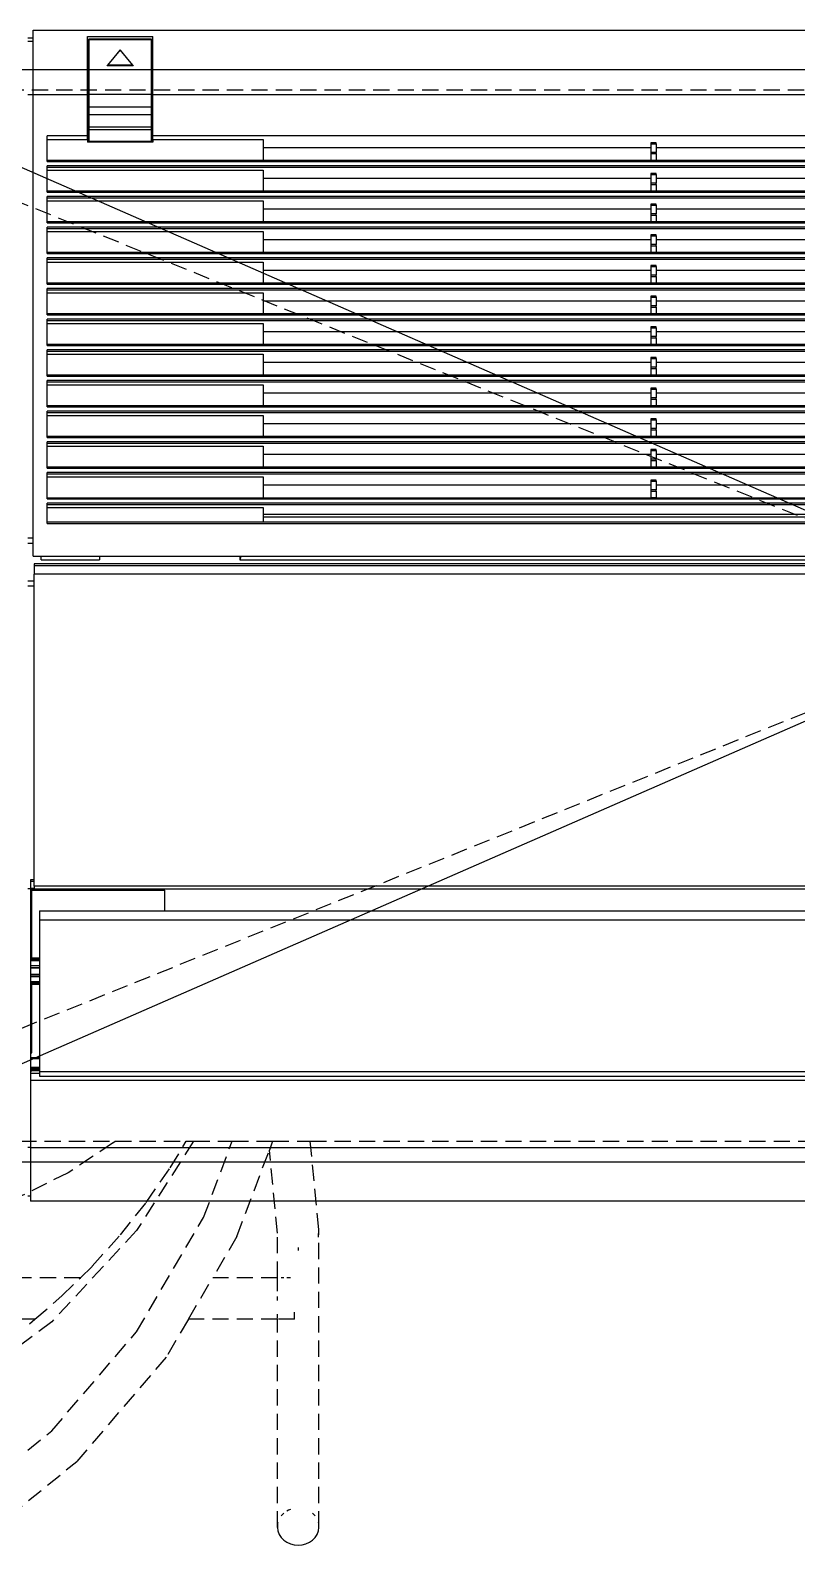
# Model space of a CAD drawing. Header units: millimetres. Extents: x 0 to 460473, y -68369 to 85219.
# Drawn here: x 227235 to 227530, y -39222 to -38639 of the extents above; entities that cross this region are included whole.
import ezdxf

# ---------------------------------------------------------------- set-up
doc = ezdxf.new("R2010")
doc.units = ezdxf.units.MM
doc.header["$LTSCALE"] = 50
doc.linetypes.add('HIDDEN2', pattern=[0.1875, 0.125, -0.0625])
doc.layers.add('hid', color=8, linetype='HIDDEN2')

# ---------------------------------------------------------------- blocks, each defined once
blk = doc.blocks.new('FSFSGF')
at = {"color": 1}
for p, q in [((325204.31, 82180.36), (325624.31, 83140.36)), ((325204.31, 83140.36), (325624.31, 82180.36))]:
    blk.add_line(p, q, dxfattribs=at)
at = {"color": 8}
for p, q in [((325189.31, 82270.86), (325189.31, 83049.86)), ((325391.4, 82270.86), (325391.4, 83049.86)), ((325394.4, 83049.36), (325394.4, 82271.36)), ((325394.99, 82271.36), (325394.99, 83049.36)), ((325398.4, 83049.36), (325398.4, 82271.36)), ((325518.28, 83049.36), (325518.28, 82271.36)), ((325519.32, 82271.36), (325519.32, 83049.36)), ((325592.82, 82269.86), (325592.82, 83050.86)), ((325618.89, 83050.86), (325618.89, 82269.86)), ((325639.32, 83050.86), (325639.32, 82269.86)), ((325239.73, 82276.36), (325239.73, 83044.86)), ((325241.41, 83044.86), (325241.41, 82276.36)), ((325241.87, 82276.36), (325241.87, 83044.86)), ((325251.52, 82276.36), (325251.52, 83044.86)), ((325253.2, 83044.86), (325253.2, 82276.36)), ((325253.66, 82276.36), (325253.66, 83044.86)), ((325263.31, 82276.36), (325263.31, 83044.86)), ((325264.99, 83044.86), (325264.99, 82276.36)), ((325265.45, 82276.36), (325265.45, 83044.86)), ((325275.1, 82276.36), (325275.1, 83044.86)), ((325276.78, 83044.86), (325276.78, 82276.36)), ((325277.24, 82276.36), (325277.24, 83044.86)), ((325286.89, 82276.36), (325286.89, 83044.86)), ((325288.57, 83044.86), (325288.57, 82276.36)), ((325289.03, 82276.36), (325289.03, 83044.86)), ((325298.68, 82276.36), (325298.68, 83044.86)), ((325300.36, 83044.86), (325300.36, 82276.36)), ((325300.82, 82276.36), (325300.82, 83044.86)), ((325310.47, 82276.36), (325310.47, 83044.86)), ((325312.15, 83044.86), (325312.15, 82276.36)), ((325312.61, 82276.36), (325312.61, 83044.86)), ((325322.26, 82276.36), (325322.26, 83044.86)), ((325323.94, 83044.86), (325323.94, 82276.36)), ((325324.4, 82276.36), (325324.4, 83044.86)), ((325334.05, 82276.36), (325334.05, 83044.86)), ((325335.73, 83044.86), (325335.73, 82276.36)), ((325336.19, 82276.36), (325336.19, 83044.86)), ((325345.84, 82276.36), (325345.84, 83044.86)), ((325347.52, 83044.86), (325347.52, 82276.36)), ((325347.98, 82276.36), (325347.98, 83044.86)), ((325357.64, 82276.36), (325357.64, 83044.86)), ((325359.31, 83044.86), (325359.31, 82276.36)), ((325359.77, 82276.36), (325359.77, 83044.86)), ((325369.43, 82276.36), (325369.43, 83044.86)), ((325371.1, 83044.86), (325371.1, 82276.36)), ((325371.56, 82276.36), (325371.56, 83044.86)), ((325378.42, 83044.86), (325378.42, 82276.36)), ((325378.9, 82276.36), (325378.9, 83044.86)), ((325527.82, 82273.36), (325527.82, 83047.36)), ((325531.26, 82273.36), (325531.26, 83047.36)), ((325589.63, 83047.36), (325589.63, 82273.36)), ((325591.32, 82273.36), (325591.32, 83047.36)), ((325392.9, 82350.36), (325392.9, 83025.86)), ((325375.45, 82963.36), (325375.45, 82359.26)), ((325376.27, 82359.26), (325376.27, 82963.36)), ((325234.44, 82659.36), (325234.44, 82510.36)), ((325234.5, 82659.36), (325234.5, 82510.36)), ((325239.25, 82510.36), (325239.25, 82659.36)), ((325246.23, 82659.36), (325246.23, 82510.36)), ((325246.29, 82659.36), (325246.29, 82510.36)), ((325251.04, 82510.36), (325251.04, 82659.36)), ((325258.02, 82659.36), (325258.02, 82510.36)), ((325258.08, 82659.36), (325258.08, 82510.36)), ((325262.83, 82510.36), (325262.83, 82659.36)), ((325269.81, 82659.36), (325269.81, 82510.36)), ((325269.87, 82659.36), (325269.87, 82510.36)), ((325274.62, 82510.36), (325274.62, 82659.36)), ((325281.6, 82659.36), (325281.6, 82510.36)), ((325281.66, 82659.36), (325281.66, 82510.36)), ((325286.41, 82510.36), (325286.41, 82659.36)), ((325293.39, 82659.36), (325293.39, 82510.36)), ((325293.45, 82659.36), (325293.45, 82510.36)), ((325298.2, 82510.36), (325298.2, 82659.36)), ((325305.18, 82659.36), (325305.18, 82510.36)), ((325305.24, 82659.36), (325305.24, 82510.36)), ((325309.99, 82510.36), (325309.99, 82659.36)), ((325316.97, 82659.36), (325316.97, 82510.36)), ((325317.03, 82659.36), (325317.03, 82510.36)), ((325321.78, 82510.36), (325321.78, 82659.36)), ((325328.76, 82659.36), (325328.76, 82510.36)), ((325328.82, 82659.36), (325328.82, 82510.36)), ((325333.57, 82510.36), (325333.57, 82659.36)), ((325340.55, 82659.36), (325340.55, 82510.36)), ((325340.61, 82659.36), (325340.61, 82510.36)), ((325345.36, 82510.36), (325345.36, 82659.36)), ((325352.34, 82659.36), (325352.34, 82510.36)), ((325352.4, 82659.36), (325352.4, 82510.36)), ((325357.16, 82510.36), (325357.16, 82659.36)), ((325364.13, 82659.36), (325364.13, 82510.36)), ((325364.19, 82659.36), (325364.19, 82510.36)), ((325368.95, 82510.36), (325368.95, 82659.36)), ((325213.95, 82316.86), (325213.95, 82572.36)), ((325229.93, 82572.36), (325229.93, 82316.86)), ((325232.5, 82510.36), (325232.5, 82508.36)), ((325232.69, 82510.36), (325232.5, 82510.36)), ((325232.5, 82508.36), (325232.69, 82508.36)), ((325232.96, 82510.36), (325232.69, 82510.36)), ((325232.69, 82508.36), (325232.96, 82508.36)), ((325232.96, 82508.36), (325232.96, 82510.36)), ((325232.96, 82510.36), (325236.31, 82510.36)), ((325232.96, 82508.36), (325236.31, 82508.36)), ((325234.44, 82508.36), (325234.44, 82359.26)), ((325234.5, 82508.36), (325234.5, 82359.26)), ((325236.31, 82510.36), (325236.31, 82508.36)), ((325236.55, 82510.36), (325236.31, 82510.36)), ((325236.31, 82508.36), (325236.55, 82508.36)), ((325236.72, 82510.36), (325236.55, 82510.36)), ((325236.55, 82508.36), (325236.72, 82508.36)), ((325236.72, 82510.36), (325239.31, 82510.36)), ((325236.72, 82508.36), (325236.72, 82510.36)), ((325236.72, 82508.36), (325239.31, 82508.36)), ((325239.25, 82359.26), (325239.25, 82508.36)), ((325239.31, 82510.36), (325239.31, 82508.36)), ((325244.29, 82510.36), (325244.29, 82508.36)), ((325244.48, 82510.36), (325244.29, 82510.36)), ((325244.29, 82508.36), (325244.48, 82508.36)), ((325244.75, 82510.36), (325244.48, 82510.36)), ((325244.48, 82508.36), (325244.75, 82508.36)), ((325244.75, 82508.36), (325244.75, 82510.36)), ((325244.75, 82510.36), (325248.1, 82510.36)), ((325244.75, 82508.36), (325248.1, 82508.36)), ((325246.23, 82508.36), (325246.23, 82359.26)), ((325246.29, 82508.36), (325246.29, 82359.26)), ((325248.1, 82510.36), (325248.1, 82508.36)), ((325248.34, 82510.36), (325248.1, 82510.36)), ((325248.1, 82508.36), (325248.34, 82508.36)), ((325248.52, 82510.36), (325248.34, 82510.36)), ((325248.34, 82508.36), (325248.52, 82508.36)), ((325248.52, 82508.36), (325248.52, 82510.36)), ((325248.52, 82510.36), (325251.1, 82510.36)), ((325248.52, 82508.36), (325251.1, 82508.36)), ((325251.04, 82359.26), (325251.04, 82508.36)), ((325251.1, 82510.36), (325251.1, 82508.36)), ((325256.08, 82510.36), (325256.08, 82508.36)), ((325256.27, 82510.36), (325256.08, 82510.36)), ((325256.08, 82508.36), (325256.27, 82508.36)), ((325256.54, 82510.36), (325256.27, 82510.36)), ((325256.27, 82508.36), (325256.54, 82508.36)), ((325256.54, 82508.36), (325256.54, 82510.36)), ((325256.54, 82510.36), (325259.89, 82510.36)), ((325256.54, 82508.36), (325259.89, 82508.36)), ((325258.02, 82508.36), (325258.02, 82359.26)), ((325258.08, 82508.36), (325258.08, 82359.26)), ((325259.89, 82510.36), (325259.89, 82508.36)), ((325260.13, 82510.36), (325259.89, 82510.36)), ((325259.89, 82508.36), (325260.13, 82508.36)), ((325260.31, 82510.36), (325260.13, 82510.36)), ((325260.13, 82508.36), (325260.31, 82508.36)), ((325260.31, 82508.36), (325260.31, 82510.36)), ((325260.31, 82510.36), (325262.89, 82510.36)), ((325260.31, 82508.36), (325262.89, 82508.36)), ((325262.83, 82359.26), (325262.83, 82508.36)), ((325262.89, 82510.36), (325262.89, 82508.36)), ((325267.87, 82510.36), (325267.87, 82508.36)), ((325268.07, 82510.36), (325267.87, 82510.36)), ((325267.87, 82508.36), (325268.07, 82508.36)), ((325268.33, 82510.36), (325268.07, 82510.36)), ((325268.07, 82508.36), (325268.33, 82508.36)), ((325268.33, 82508.36), (325268.33, 82510.36)), ((325268.33, 82510.36), (325271.68, 82510.36)), ((325268.33, 82508.36), (325271.68, 82508.36)), ((325269.81, 82508.36), (325269.81, 82359.26)), ((325269.87, 82508.36), (325269.87, 82359.26)), ((325271.68, 82510.36), (325271.68, 82508.36)), ((325271.92, 82510.36), (325271.68, 82510.36)), ((325271.68, 82508.36), (325271.92, 82508.36)), ((325272.1, 82510.36), (325271.92, 82510.36)), ((325271.92, 82508.36), (325272.1, 82508.36)), ((325272.1, 82510.36), (325274.68, 82510.36)), ((325272.1, 82508.36), (325272.1, 82510.36)), ((325272.1, 82508.36), (325274.68, 82508.36)), ((325274.62, 82359.26), (325274.62, 82508.36)), ((325274.68, 82510.36), (325274.68, 82508.36)), ((325279.66, 82510.36), (325279.66, 82508.36)), ((325279.86, 82510.36), (325279.66, 82510.36)), ((325279.66, 82508.36), (325279.86, 82508.36)), ((325280.12, 82510.36), (325279.86, 82510.36)), ((325279.86, 82508.36), (325280.12, 82508.36)), ((325280.12, 82508.36), (325280.12, 82510.36)), ((325280.12, 82510.36), (325283.47, 82510.36)), ((325280.12, 82508.36), (325283.47, 82508.36)), ((325281.6, 82508.36), (325281.6, 82359.26)), ((325281.66, 82508.36), (325281.66, 82359.26)), ((325283.47, 82510.36), (325283.47, 82508.36)), ((325283.71, 82510.36), (325283.47, 82510.36)), ((325283.47, 82508.36), (325283.71, 82508.36)), ((325283.89, 82510.36), (325283.71, 82510.36)), ((325283.71, 82508.36), (325283.89, 82508.36)), ((325283.89, 82510.36), (325286.48, 82510.36)), ((325283.89, 82508.36), (325283.89, 82510.36)), ((325283.89, 82508.36), (325286.48, 82508.36)), ((325286.41, 82359.26), (325286.41, 82508.36)), ((325286.48, 82510.36), (325286.48, 82508.36)), ((325291.45, 82510.36), (325291.45, 82508.36)), ((325291.65, 82510.36), (325291.45, 82510.36)), ((325291.45, 82508.36), (325291.65, 82508.36)), ((325291.91, 82510.36), (325291.65, 82510.36)), ((325291.65, 82508.36), (325291.91, 82508.36)), ((325291.91, 82508.36), (325291.91, 82510.36)), ((325291.91, 82510.36), (325295.26, 82510.36)), ((325291.91, 82508.36), (325295.26, 82508.36)), ((325293.39, 82508.36), (325293.39, 82359.26)), ((325293.45, 82508.36), (325293.45, 82359.26)), ((325295.26, 82510.36), (325295.26, 82508.36)), ((325295.5, 82510.36), (325295.26, 82510.36)), ((325295.26, 82508.36), (325295.5, 82508.36)), ((325295.68, 82510.36), (325295.5, 82510.36)), ((325295.5, 82508.36), (325295.68, 82508.36)), ((325295.68, 82508.36), (325295.68, 82510.36)), ((325295.68, 82510.36), (325298.27, 82510.36)), ((325295.68, 82508.36), (325298.27, 82508.36)), ((325298.2, 82359.26), (325298.2, 82508.36)), ((325298.27, 82510.36), (325298.27, 82508.36)), ((325303.24, 82510.36), (325303.24, 82508.36)), ((325303.44, 82510.36), (325303.24, 82510.36)), ((325303.24, 82508.36), (325303.44, 82508.36)), ((325303.7, 82510.36), (325303.44, 82510.36)), ((325303.44, 82508.36), (325303.7, 82508.36)), ((325303.7, 82508.36), (325303.7, 82510.36)), ((325303.7, 82510.36), (325307.05, 82510.36)), ((325303.7, 82508.36), (325307.05, 82508.36)), ((325305.18, 82508.36), (325305.18, 82359.26)), ((325305.24, 82508.36), (325305.24, 82359.26)), ((325307.05, 82510.36), (325307.05, 82508.36)), ((325307.29, 82510.36), (325307.05, 82510.36)), ((325307.05, 82508.36), (325307.29, 82508.36)), ((325307.47, 82510.36), (325307.29, 82510.36)), ((325307.29, 82508.36), (325307.47, 82508.36)), ((325307.47, 82508.36), (325307.47, 82510.36)), ((325307.47, 82510.36), (325310.06, 82510.36)), ((325307.47, 82508.36), (325310.06, 82508.36)), ((325309.99, 82359.26), (325309.99, 82508.36)), ((325310.06, 82510.36), (325310.06, 82508.36)), ((325315.04, 82510.36), (325315.04, 82508.36)), ((325315.23, 82510.36), (325315.04, 82510.36)), ((325315.04, 82508.36), (325315.23, 82508.36)), ((325315.49, 82510.36), (325315.23, 82510.36)), ((325315.23, 82508.36), (325315.49, 82508.36)), ((325315.49, 82508.36), (325315.49, 82510.36)), ((325315.49, 82510.36), (325318.84, 82510.36)), ((325315.49, 82508.36), (325318.84, 82508.36)), ((325316.97, 82508.36), (325316.97, 82359.26)), ((325317.03, 82508.36), (325317.03, 82359.26)), ((325318.84, 82510.36), (325318.84, 82508.36)), ((325319.08, 82510.36), (325318.84, 82510.36)), ((325318.84, 82508.36), (325319.08, 82508.36)), ((325319.26, 82510.36), (325319.08, 82510.36)), ((325319.08, 82508.36), (325319.26, 82508.36)), ((325319.26, 82510.36), (325321.85, 82510.36)), ((325319.26, 82508.36), (325319.26, 82510.36)), ((325319.26, 82508.36), (325321.85, 82508.36)), ((325321.78, 82359.26), (325321.78, 82508.36)), ((325321.85, 82510.36), (325321.85, 82508.36)), ((325326.83, 82510.36), (325326.83, 82508.36)), ((325327.02, 82510.36), (325326.83, 82510.36)), ((325326.83, 82508.36), (325327.02, 82508.36)), ((325327.28, 82510.36), (325327.02, 82510.36)), ((325327.02, 82508.36), (325327.28, 82508.36)), ((325327.28, 82508.36), (325327.28, 82510.36)), ((325327.28, 82510.36), (325330.63, 82510.36)), ((325327.28, 82508.36), (325330.63, 82508.36)), ((325328.76, 82508.36), (325328.76, 82359.26)), ((325328.82, 82508.36), (325328.82, 82359.26)), ((325330.63, 82510.36), (325330.63, 82508.36)), ((325330.87, 82510.36), (325330.63, 82510.36)), ((325330.63, 82508.36), (325330.87, 82508.36)), ((325331.05, 82510.36), (325330.87, 82510.36)), ((325330.87, 82508.36), (325331.05, 82508.36)), ((325331.05, 82510.36), (325333.64, 82510.36)), ((325331.05, 82508.36), (325331.05, 82510.36)), ((325331.05, 82508.36), (325333.64, 82508.36)), ((325333.57, 82359.26), (325333.57, 82508.36)), ((325333.64, 82510.36), (325333.64, 82508.36)), ((325338.62, 82510.36), (325338.62, 82508.36)), ((325338.81, 82510.36), (325338.62, 82510.36)), ((325338.62, 82508.36), (325338.81, 82508.36)), ((325339.07, 82510.36), (325338.81, 82510.36)), ((325338.81, 82508.36), (325339.07, 82508.36)), ((325339.07, 82508.36), (325339.07, 82510.36)), ((325339.07, 82510.36), (325342.42, 82510.36)), ((325339.07, 82508.36), (325342.42, 82508.36)), ((325340.55, 82508.36), (325340.55, 82359.26)), ((325340.61, 82508.36), (325340.61, 82359.26)), ((325342.42, 82510.36), (325342.42, 82508.36)), ((325342.66, 82510.36), (325342.42, 82510.36)), ((325342.42, 82508.36), (325342.66, 82508.36)), ((325342.84, 82510.36), (325342.66, 82510.36)), ((325342.66, 82508.36), (325342.84, 82508.36)), ((325342.84, 82510.36), (325345.43, 82510.36)), ((325342.84, 82508.36), (325342.84, 82510.36)), ((325342.84, 82508.36), (325345.43, 82508.36)), ((325345.36, 82359.26), (325345.36, 82508.36)), ((325345.43, 82510.36), (325345.43, 82508.36)), ((325350.41, 82510.36), (325350.41, 82508.36)), ((325350.6, 82510.36), (325350.41, 82510.36)), ((325350.41, 82508.36), (325350.6, 82508.36)), ((325350.86, 82510.36), (325350.6, 82510.36)), ((325350.6, 82508.36), (325350.86, 82508.36)), ((325350.86, 82508.36), (325350.86, 82510.36)), ((325350.86, 82510.36), (325354.21, 82510.36)), ((325350.86, 82508.36), (325354.21, 82508.36)), ((325352.34, 82508.36), (325352.34, 82359.26)), ((325352.4, 82508.36), (325352.4, 82359.26)), ((325354.21, 82510.36), (325354.21, 82508.36)), ((325354.46, 82510.36), (325354.21, 82510.36)), ((325354.21, 82508.36), (325354.46, 82508.36)), ((325354.63, 82510.36), (325354.46, 82510.36)), ((325354.46, 82508.36), (325354.63, 82508.36)), ((325354.63, 82510.36), (325357.22, 82510.36)), ((325354.63, 82508.36), (325354.63, 82510.36)), ((325354.63, 82508.36), (325357.22, 82508.36)), ((325357.16, 82359.26), (325357.16, 82508.36)), ((325357.22, 82510.36), (325357.22, 82508.36)), ((325362.2, 82510.36), (325362.2, 82508.36)), ((325362.39, 82510.36), (325362.2, 82510.36)), ((325362.2, 82508.36), (325362.39, 82508.36)), ((325362.65, 82510.36), (325362.39, 82510.36)), ((325362.39, 82508.36), (325362.65, 82508.36)), ((325362.65, 82508.36), (325362.65, 82510.36)), ((325362.65, 82510.36), (325366, 82510.36)), ((325362.65, 82508.36), (325366, 82508.36)), ((325364.13, 82508.36), (325364.13, 82359.26)), ((325364.19, 82508.36), (325364.19, 82359.26)), ((325366, 82510.36), (325366, 82508.36)), ((325366.25, 82510.36), (325366, 82510.36)), ((325366, 82508.36), (325366.25, 82508.36)), ((325366.42, 82510.36), (325366.25, 82510.36)), ((325366.25, 82508.36), (325366.42, 82508.36)), ((325366.42, 82508.36), (325366.42, 82510.36)), ((325366.42, 82510.36), (325369.01, 82510.36)), ((325366.42, 82508.36), (325369.01, 82508.36)), ((325368.95, 82359.26), (325368.95, 82508.36)), ((325369.01, 82510.36), (325369.01, 82508.36)), ((325231.29, 82316.86), (325231.29, 82359.26)), ((325231.29, 82359.26), (325239.25, 82359.26)), ((325239.25, 82276.36), (325239.25, 82359.26)), ((325243.08, 82276.36), (325243.08, 82359.26)), ((325243.08, 82359.26), (325251.04, 82359.26)), ((325251.04, 82276.36), (325251.04, 82359.26)), ((325254.87, 82276.36), (325254.87, 82359.26)), ((325254.87, 82359.26), (325262.83, 82359.26)), ((325262.83, 82276.36), (325262.83, 82359.26)), ((325266.66, 82276.36), (325266.66, 82359.26)), ((325266.66, 82359.26), (325274.62, 82359.26)), ((325274.62, 82276.36), (325274.62, 82359.26)), ((325278.45, 82276.36), (325278.45, 82359.26)), ((325278.45, 82359.26), (325286.41, 82359.26)), ((325286.41, 82276.36), (325286.41, 82359.26)), ((325290.24, 82276.36), (325290.24, 82359.26)), ((325290.24, 82359.26), (325298.2, 82359.26)), ((325298.2, 82276.36), (325298.2, 82359.26)), ((325302.03, 82276.36), (325302.03, 82359.26)), ((325302.03, 82359.26), (325309.99, 82359.26)), ((325309.99, 82276.36), (325309.99, 82359.26)), ((325313.82, 82276.36), (325313.82, 82359.26)), ((325313.82, 82359.26), (325321.78, 82359.26)), ((325321.78, 82276.36), (325321.78, 82359.26)), ((325325.61, 82276.36), (325325.61, 82359.26)), ((325325.61, 82359.26), (325333.57, 82359.26)), ((325333.57, 82276.36), (325333.57, 82359.26)), ((325337.4, 82276.36), (325337.4, 82359.26)), ((325337.4, 82359.26), (325345.36, 82359.26)), ((325345.36, 82276.36), (325345.36, 82359.26)), ((325349.19, 82276.36), (325349.19, 82359.26)), ((325349.19, 82359.26), (325357.16, 82359.26)), ((325357.16, 82276.36), (325357.16, 82359.26)), ((325360.98, 82276.36), (325360.98, 82359.26)), ((325360.98, 82359.26), (325368.95, 82359.26)), ((325368.95, 82276.36), (325368.95, 82359.26)), ((325372.77, 82276.36), (325372.77, 82359.26)), ((325372.77, 82359.26), (325378.42, 82359.26)), ((325391.62, 82350.81), (325391.4, 82350.83)), ((325391.4, 82350.36), (325392.14, 82350.36)), ((325392.12, 82350.71), (325391.62, 82350.81)), ((325392.6, 82350.57), (325392.12, 82350.71)), ((325392.14, 82350.36), (325392.9, 82350.36)), ((325392.72, 82350.52), (325392.6, 82350.57)), ((325392.83, 82350.46), (325392.72, 82350.52)), ((325392.85, 82350.44), (325392.83, 82350.46)), ((325392.88, 82350.42), (325392.85, 82350.44)), ((325392.89, 82350.4), (325392.88, 82350.42)), ((325392.89, 82350.39), (325392.89, 82350.4)), ((325392.9, 82350.37), (325392.89, 82350.39)), ((325392.9, 82350.36), (325392.9, 82350.37)), ((325519.46, 82321.36), (325519.32, 82321.36)), ((325519.82, 82321.36), (325519.46, 82321.36)), ((325519.82, 82270.36), (325519.82, 82321.36)), ((325519.82, 82321.36), (325527.82, 82321.36)), ((325191.73, 82291.86), (325191.73, 82316.86)), ((325194.63, 82316.86), (325191.73, 82316.86)), ((325192.73, 82316.26), (325192.73, 82292.46)), ((325192.73, 82316.26), (325192.76, 82316.26)), ((325192.76, 82316.26), (325192.86, 82316.26)), ((325192.86, 82316.26), (325192.97, 82316.61)), ((325192.86, 82292.46), (325192.86, 82316.26)), ((325192.86, 82316.26), (325195.72, 82316.26)), ((325192.97, 82316.61), (325193.23, 82316.76)), ((325196.04, 82316.76), (325193.23, 82316.76)), ((325197.95, 82316.86), (325194.63, 82316.86)), ((325195.72, 82316.26), (325198.92, 82316.26)), ((325199.19, 82316.76), (325196.04, 82316.76)), ((325201.62, 82316.86), (325197.95, 82316.86)), ((325198.92, 82316.26), (325202.4, 82316.26)), ((325202.62, 82316.76), (325199.19, 82316.76)), ((325205.56, 82316.86), (325201.62, 82316.86)), ((325202.4, 82316.26), (325206.11, 82316.26)), ((325206.26, 82316.76), (325202.62, 82316.76)), ((325205.18, 82316.76), (325205.28, 82316.86)), ((325209.7, 82316.86), (325205.56, 82316.86)), ((325206.11, 82316.26), (325209.98, 82316.26)), ((325210.07, 82316.76), (325206.26, 82316.76)), ((325207.58, 82316.86), (325207.58, 82316.76)), ((325213.95, 82316.86), (325209.7, 82316.86)), ((325209.98, 82316.26), (325213.95, 82316.26)), ((325213.97, 82316.76), (325210.07, 82316.76)), ((325212.58, 82316.76), (325212.58, 82316.86)), ((325229.93, 82316.86), (325213.95, 82316.86)), ((325213.95, 82316.61), (325213.97, 82316.76)), ((325213.95, 82316.26), (325213.95, 82316.61)), ((325213.95, 82316.26), (325213.95, 82292.46)), ((325213.95, 82316.26), (325216.02, 82316.26)), ((325215.69, 82316.76), (325213.97, 82316.76)), ((325214.58, 82316.86), (325214.58, 82316.76)), ((325217.24, 82316.76), (325215.69, 82316.76)), ((325216.02, 82316.26), (325217.75, 82316.26)), ((325218.49, 82316.76), (325217.24, 82316.76)), ((325217.75, 82316.26), (325218.86, 82316.26)), ((325219.33, 82316.76), (325218.49, 82316.76)), ((325218.86, 82316.26), (325218.99, 82316.61)), ((325218.86, 82316.26), (325218.86, 82292.46)), ((325218.86, 82316.26), (325219.95, 82316.26)), ((325218.99, 82316.61), (325219.33, 82316.76)), ((325220.24, 82316.76), (325219.33, 82316.76)), ((325219.95, 82316.26), (325221.68, 82316.26)), ((325221.68, 82316.76), (325220.24, 82316.76)), ((325226.59, 82316.76), (325221.68, 82316.76)), ((325221.68, 82316.76), (325221.68, 82316.61)), ((325221.68, 82316.61), (325221.68, 82316.26)), ((325221.68, 82316.26), (325226.59, 82316.26)), ((325221.68, 82292.46), (325221.68, 82316.26)), ((325226.85, 82316.76), (325226.59, 82316.76)), ((325226.59, 82316.76), (325226.59, 82316.61)), ((325226.59, 82316.61), (325226.59, 82316.26)), ((325226.59, 82316.26), (325226.59, 82292.46)), ((325226.59, 82316.26), (325227.1, 82316.26)), ((325227.03, 82316.76), (325226.85, 82316.76)), ((325231.51, 82316.76), (325227.03, 82316.76)), ((325227.03, 82316.76), (325227.34, 82316.61)), ((325227.1, 82316.26), (325227.47, 82316.26)), ((325227.34, 82316.61), (325227.47, 82316.26)), ((325227.47, 82292.46), (325227.47, 82316.26)), ((325227.47, 82316.26), (325232.08, 82316.26)), ((325231.29, 82316.86), (325229.93, 82316.86)), ((325231.29, 82316.86), (325232.29, 82316.86)), ((325231.91, 82316.61), (325231.51, 82316.76)), ((325232.08, 82316.26), (325231.91, 82316.61)), ((325232.08, 82316.26), (325232.08, 82292.46)), ((325232.29, 82316.86), (325232.29, 82291.86)), ((325199.7, 82306.68), (325202.68, 82309.15)), ((325202.8, 82309.34), (325199.71, 82306.77)), ((325202.68, 82309.15), (325202.69, 82309.16)), ((325202.68, 82309.15), (325202.68, 82299.57)), ((325202.68, 82309.15), (325202.68, 82309.15)), ((325202.68, 82309.15), (325202.68, 82309.15)), ((325202.69, 82309.17), (325202.72, 82309.22)), ((325202.69, 82309.16), (325202.69, 82309.17)), ((325202.72, 82309.22), (325202.75, 82309.27)), ((325202.75, 82309.27), (325202.76, 82309.3)), ((325202.76, 82309.3), (325202.78, 82309.32)), ((325202.78, 82309.32), (325202.79, 82309.33)), ((325202.79, 82309.33), (325202.8, 82309.34)), ((325202.82, 82309.36), (325202.8, 82309.34)), ((325202.82, 82299.36), (325202.82, 82309.36)), ((325199.71, 82306.77), (325196.82, 82304.36)), ((325196.82, 82304.36), (325199.71, 82301.96)), ((325196.82, 82304.36), (325196.82, 82304.36)), ((325196.82, 82304.36), (325196.83, 82304.36)), ((325196.83, 82304.36), (325196.84, 82304.36)), ((325196.84, 82304.36), (325196.86, 82304.36)), ((325196.86, 82304.36), (325196.89, 82304.36)), ((325196.89, 82304.36), (325196.92, 82304.36)), ((325196.92, 82304.36), (325199.7, 82306.68)), ((325199.7, 82302.05), (325196.92, 82304.36)), ((325196.92, 82304.36), (325196.92, 82304.36)), ((325196.92, 82304.36), (325196.92, 82304.36)), ((325202.68, 82299.57), (325199.7, 82302.05)), ((325199.71, 82301.96), (325202.8, 82299.38)), ((325202.69, 82299.56), (325202.68, 82299.57)), ((325202.68, 82299.57), (325202.68, 82299.57)), ((325202.68, 82299.57), (325202.68, 82299.57)), ((325202.72, 82299.5), (325202.69, 82299.56)), ((325202.69, 82299.56), (325202.69, 82299.56)), ((325202.75, 82299.45), (325202.72, 82299.5)), ((325202.76, 82299.42), (325202.75, 82299.45)), ((325202.78, 82299.4), (325202.76, 82299.42)), ((325202.79, 82299.39), (325202.78, 82299.4)), ((325202.8, 82299.38), (325202.79, 82299.39)), ((325202.8, 82299.38), (325202.82, 82299.36)), ((325194.63, 82291.86), (325191.73, 82291.86)), ((325192.76, 82292.46), (325192.73, 82292.46)), ((325192.86, 82292.46), (325192.76, 82292.46)), ((325195.72, 82292.46), (325192.86, 82292.46)), ((325192.97, 82292.11), (325192.86, 82292.46)), ((325193.23, 82291.96), (325192.97, 82292.11)), ((325193.23, 82291.96), (325196.04, 82291.96)), ((325197.95, 82291.86), (325194.63, 82291.86)), ((325198.92, 82292.46), (325195.72, 82292.46)), ((325196.04, 82291.96), (325199.19, 82291.96)), ((325201.62, 82291.86), (325197.95, 82291.86)), ((325202.4, 82292.46), (325198.92, 82292.46)), ((325199.19, 82291.96), (325202.62, 82291.96)), ((325205.56, 82291.86), (325201.62, 82291.86)), ((325206.11, 82292.46), (325202.4, 82292.46)), ((325202.62, 82291.96), (325206.26, 82291.96)), ((325205.18, 82291.96), (325205.28, 82291.86)), ((325209.7, 82291.86), (325205.56, 82291.86)), ((325209.98, 82292.46), (325206.11, 82292.46)), ((325206.26, 82291.96), (325210.07, 82291.96)), ((325207.58, 82291.86), (325207.58, 82291.96)), ((325213.95, 82291.86), (325209.7, 82291.86)), ((325213.95, 82292.46), (325209.98, 82292.46)), ((325210.07, 82291.96), (325213.97, 82291.96)), ((325212.58, 82291.96), (325212.58, 82291.86)), ((325216.02, 82292.46), (325213.95, 82292.46)), ((325213.95, 82292.11), (325213.95, 82292.46)), ((325213.97, 82291.96), (325213.95, 82292.11)), ((325229.93, 82291.86), (325213.95, 82291.86)), ((325213.95, 82270.86), (325213.95, 82291.86)), ((325213.97, 82291.96), (325215.69, 82291.96)), ((325214.58, 82291.86), (325214.58, 82291.96)), ((325215.69, 82291.96), (325217.24, 82291.96)), ((325217.75, 82292.46), (325216.02, 82292.46)), ((325217.24, 82291.96), (325218.49, 82291.96)), ((325218.86, 82292.46), (325217.75, 82292.46)), ((325218.49, 82291.96), (325219.33, 82291.96)), ((325219.95, 82292.46), (325218.86, 82292.46)), ((325218.99, 82292.11), (325218.86, 82292.46)), ((325219.33, 82291.96), (325218.99, 82292.11)), ((325219.33, 82291.96), (325220.24, 82291.96)), ((325221.68, 82292.46), (325219.95, 82292.46)), ((325220.24, 82291.96), (325221.68, 82291.96)), ((325226.59, 82292.46), (325221.68, 82292.46)), ((325221.68, 82292.46), (325221.68, 82292.11)), ((325221.68, 82292.11), (325221.68, 82291.96)), ((325221.68, 82291.96), (325226.59, 82291.96)), ((325227.1, 82292.46), (325226.59, 82292.46)), ((325226.59, 82292.46), (325226.59, 82292.11)), ((325226.59, 82292.11), (325226.59, 82291.96)), ((325226.59, 82291.96), (325226.85, 82291.96)), ((325226.85, 82291.96), (325227.03, 82291.96)), ((325227.34, 82292.11), (325227.03, 82291.96)), ((325227.03, 82291.96), (325231.51, 82291.96)), ((325227.47, 82292.46), (325227.1, 82292.46)), ((325227.47, 82292.46), (325227.34, 82292.11)), ((325232.08, 82292.46), (325227.47, 82292.46)), ((325229.93, 82291.86), (325229.93, 82276.36)), ((325231.29, 82291.86), (325229.93, 82291.86)), ((325231.29, 82276.36), (325231.29, 82291.86)), ((325231.29, 82291.86), (325232.29, 82291.86)), ((325231.51, 82291.96), (325231.91, 82292.11)), ((325231.91, 82292.11), (325232.08, 82292.46)), ((325391.4, 82296.36), (325392.14, 82296.36)), ((325392.14, 82296.36), (325392.9, 82296.36)), ((325392.9, 82273.96), (325392.9, 82296.36)), ((325239.73, 82276.36), (325229.93, 82276.36)), ((325251.52, 82276.36), (325241.41, 82276.36)), ((325263.31, 82276.36), (325253.2, 82276.36)), ((325275.1, 82276.36), (325264.99, 82276.36)), ((325286.89, 82276.36), (325276.78, 82276.36)), ((325298.68, 82276.36), (325288.57, 82276.36)), ((325310.47, 82276.36), (325300.36, 82276.36)), ((325322.26, 82276.36), (325312.15, 82276.36)), ((325334.05, 82276.36), (325323.94, 82276.36)), ((325345.84, 82276.36), (325335.73, 82276.36)), ((325357.64, 82276.36), (325347.52, 82276.36)), ((325369.43, 82276.36), (325359.31, 82276.36)), ((325378.9, 82276.36), (325371.1, 82276.36)), ((325191.74, 82270.86), (325189.31, 82270.86)), ((325194.64, 82270.86), (325191.74, 82270.86)), ((325192.31, 82270.86), (325192.31, 82268.86)), ((325193.44, 82268.86), (325193.44, 82270.86)), ((325197.96, 82270.86), (325194.64, 82270.86)), ((325201.63, 82270.86), (325197.96, 82270.86)), ((325205.57, 82270.86), (325201.63, 82270.86)), ((325209.7, 82270.86), (325205.57, 82270.86)), ((325213.95, 82270.86), (325209.7, 82270.86)), ((325391.4, 82270.86), (325213.95, 82270.86)), ((325214.03, 82268.86), (325214.03, 82270.86)), ((325384.57, 82270.86), (325384.57, 82268.86)), ((325386.45, 82268.86), (325386.45, 82270.86)), ((325392.14, 82273.96), (325391.4, 82273.96)), ((325392.9, 82273.96), (325392.14, 82273.96)), ((325394.4, 82271.36), (325394.55, 82271.36)), ((325394.55, 82271.36), (325394.99, 82271.36)), ((325394.99, 82271.36), (325398.4, 82271.36)), ((325518.28, 82271.36), (325398.4, 82271.36)), ((325401.1, 82271.36), (325401.1, 82268.86)), ((325402.89, 82268.86), (325402.89, 82271.36)), ((325515.82, 82271.36), (325515.82, 82269.86)), ((325515.82, 82269.86), (325519.2, 82269.86)), ((325516.32, 82269.86), (325516.32, 82271.36)), ((325518.28, 82271.36), (325519.01, 82271.36)), ((325519.01, 82271.36), (325519.32, 82271.36)), ((325519.12, 82271.36), (325519.12, 82269.86)), ((325519.2, 82269.86), (325592.82, 82269.86)), ((325519.2, 82268.86), (325519.2, 82269.86)), ((325519.32, 82269.86), (325519.32, 82271.36)), ((325519.32, 82269.86), (325519.46, 82270.01)), ((325519.46, 82270.01), (325519.82, 82270.36)), ((325546.04, 82270.36), (325519.82, 82270.36)), ((325527.82, 82273.36), (325528.43, 82273.36)), ((325528.43, 82273.36), (325529.69, 82273.36)), ((325529.69, 82273.36), (325531.26, 82273.36)), ((325531.26, 82273.36), (325589.63, 82273.36)), ((325545.91, 82273.36), (325545.96, 82269.86)), ((325545.99, 82273.36), (325546.04, 82269.86)), ((325546.12, 82269.86), (325546.07, 82273.36)), ((325546.4, 82273.36), (325546.45, 82269.86)), ((325546.78, 82273.36), (325546.8, 82269.86)), ((325546.92, 82273.36), (325546.95, 82269.86)), ((325547, 82273.36), (325547.03, 82269.86)), ((325548.86, 82273.36), (325548.9, 82269.86)), ((325548.92, 82273.36), (325548.96, 82269.86)), ((325549.64, 82273.36), (325549.63, 82269.86)), ((325549.77, 82273.36), (325549.77, 82269.86)), ((325549.81, 82273.36), (325549.8, 82269.86)), ((325552.28, 82273.36), (325552.28, 82269.86)), ((325552.31, 82273.36), (325552.32, 82269.86)), ((325552.44, 82273.36), (325552.45, 82269.86)), ((325553.16, 82273.36), (325553.12, 82269.86)), ((325553.22, 82273.36), (325553.19, 82269.86)), ((325555.08, 82273.36), (325555.06, 82269.86)), ((325555.17, 82273.36), (325555.14, 82269.86)), ((325555.31, 82273.36), (325555.28, 82269.86)), ((325555.69, 82273.36), (325555.64, 82269.86)), ((325556.01, 82273.36), (325555.97, 82269.86)), ((325556.09, 82273.36), (325556.04, 82269.86)), ((325556.18, 82273.36), (325556.13, 82269.86)), ((325582.32, 82270.36), (325556.14, 82270.36)), ((325582.32, 82270.01), (325582.32, 82270.36)), ((325582.32, 82269.86), (325582.32, 82270.01)), ((325584.22, 82273.36), (325584.22, 82269.86)), ((325584.52, 82269.86), (325584.52, 82273.36)), ((325588.02, 82273.36), (325588.02, 82269.86)), ((325588.32, 82269.86), (325588.32, 82273.36)), ((325588.82, 82273.36), (325588.82, 82269.86)), ((325588.82, 82269.86), (325588.87, 82269.86)), ((325588.87, 82269.86), (325588.92, 82269.87)), ((325588.92, 82269.87), (325588.99, 82269.89)), ((325588.99, 82269.89), (325589.06, 82269.92)), ((325589.06, 82269.92), (325589.1, 82269.95)), ((325589.1, 82269.95), (325589.14, 82269.98)), ((325589.14, 82269.98), (325589.17, 82270.01)), ((325589.17, 82270.01), (325589.21, 82270.06)), ((325589.21, 82270.06), (325589.23, 82270.08)), ((325589.23, 82270.08), (325589.25, 82270.11)), ((325589.25, 82270.11), (325589.27, 82270.14)), ((325589.27, 82270.14), (325589.28, 82270.18)), ((325589.28, 82270.18), (325589.3, 82270.22)), ((325589.3, 82270.22), (325589.31, 82270.26)), ((325589.31, 82270.31), (325589.32, 82270.36)), ((325589.31, 82270.26), (325589.31, 82270.31)), ((325589.32, 82273.37), (325589.32, 82270.36)), ((325589.63, 82273.36), (325590.84, 82273.36)), ((325590.24, 82273.37), (325590.24, 82269.86)), ((325590.84, 82273.36), (325591.32, 82273.36)), ((325592.82, 82269.86), (325618.89, 82269.86)), ((325618.58, 82268.86), (325618.58, 82269.86)), ((325618.89, 82269.86), (325622.96, 82269.86)), ((325622.96, 82269.86), (325626.85, 82269.86)), ((325626.85, 82269.86), (325630.51, 82269.86)), ((325630.51, 82269.86), (325633.84, 82269.86)), ((325633.84, 82269.86), (325636.8, 82269.86)), ((325636.8, 82269.86), (325639.32, 82269.86)), ((325637.32, 82268.86), (325637.32, 82269.86))]:
    blk.add_line(p, q, dxfattribs=at)
at = {"color": 1}
blk.add_lwpolyline([(325204.31, 82180.36), (325204.31, 83140.36), (325624.31, 83140.36), (325624.31, 82180.36)], close=True, dxfattribs=at)
at = {"color": 8}
for centre, start, end in [((325193.23, 82316.26), 90, 180), ((325206.31, 82316.76), 168.46031, 180), ((325206.31, 82316.76), 0, 11.53969), ((325193.23, 82292.46), 180, 270), ((325206.31, 82291.96), 180, 191.53969), ((325206.31, 82291.96), 348.46031, 0)]:
    blk.add_arc(centre, 0.5, start, end, dxfattribs=at)

msp = doc.modelspace()

# ---------------------------------------------------------------- linework, layer by layer
at = {"layer": 'hid'}
for p, q in [((228076.22349164, -38661.80727639), (227165.29837102, -38661.80727639)), ((227625.5537701, -38863.80727639), (227144.79476643, -38670.30014749)), ((227144.79476643, -39057.31440529), (227625.5537701, -38863.80727639)), ((227231.0955163, -39065.80727639), (227267.60458247, -39065.80727639)), ((227266.95666188, -39066.35621488), (227249.59494591, -39077.94169576)), ((227266.95666188, -39066.35621488), (227267.60458247, -39065.80727639)), ((227267.60458247, -39065.80727639), (227294.96344404, -39065.80727639)), ((227297.74897474, -39065.80727639), (227275.861885, -39100.15686809)), ((227288.82066704, -39075.97291836), (227294.96344404, -39065.80727639)), ((227294.96344404, -39065.80727639), (227297.74897474, -39065.80727639)), ((227297.74897474, -39065.80727639), (227312.6203779, -39065.80727639)), ((227301.63606098, -39095.10839914), (227312.6203779, -39065.80727639)), ((227312.6203779, -39065.80727639), (227328.16423743, -39065.80727639)), ((227328.16423743, -39065.80727639), (227326.89265968, -39069.19926299)), ((227328.16423743, -39065.80727639), (227342.61335258, -39065.80727639)), ((227342.61335258, -39065.80727639), (227557.32900411, -39065.80727639)), ((227345.88974989, -39099.71163143), (227342.61335258, -39065.80727639)), ((227314.43930991, -39102.41909206), (227326.89265968, -39069.19926299)), ((227329.98023964, -39101.14983268), (227326.89265968, -39069.19926299)), ((227249.59494591, -39077.94169576), (227230.79216715, -39087.19708194)), ((227279.56901786, -39089.29635942), (227288.82066704, -39075.97291836)), ((227269.64808273, -39101.79806111), (227279.56901786, -39089.29635942)), ((227275.861885, -39139.02457598), (227301.63606098, -39095.10839914)), ((227275.861885, -39100.15686809), (227243.267091, -39135.2412851)), ((227258.75415778, -39113.89161123), (227269.64808273, -39101.79806111)), ((227314.43930991, -39102.41909206), (227305.13484938, -39118.27280292)), ((227329.98023964, -39118.27280292), (227329.98023964, -39101.14983268)), ((227345.60969706, -39101.28995267), (227345.60969706, -39102.74332499)), ((227345.96211707, -39101.05819038), (227345.88974989, -39099.71163143)), ((227345.96211707, -39214.28232348), (227345.96211707, -39101.05819038)), ((227337.97117836, -39106.64076918), (227337.97117836, -39107.85969474)), ((227254.27762175, -39118.27280292), (227258.75415778, -39113.89161123)), ((227254.27762175, -39118.27280292), (226880.92702121, -39118.27280292)), ((227247.10584387, -39125.29183134), (227254.27762175, -39118.27280292)), ((227254.34100455, -39118.27280292), (227254.27762175, -39118.27280292)), ((227295.75516857, -39134.25468035), (227305.13484938, -39118.27280292)), ((227329.98023964, -39118.27280292), (227305.13484938, -39118.27280292)), ((227329.98023964, -39123.49127363), (227329.98023964, -39118.27280292)), ((227330.19668581, -39118.27280292), (227329.98023964, -39118.27280292)), ((227332.45054626, -39118.27280292), (227331.45457074, -39118.27280292)), ((227334.99787871, -39118.27280292), (227333.64605182, -39118.27280292)), ((227236.71824502, -39134.25468035), (227247.10584387, -39125.29183134)), ((227329.98023964, -39127.02418998), (227329.98023964, -39125.50329329)), ((227336.60969706, -39134.25468035), (227336.60969706, -39131.48138538)), ((227236.71824502, -39134.25468035), (227074.19232703, -39134.25468035)), ((227243.267091, -39135.2412851), (227204.9250026, -39163.80483038)), ((227234.74911156, -39135.95372997), (227236.71824502, -39134.25468035)), ((227236.81009093, -39134.25468035), (227236.71824502, -39134.25468035)), ((227295.75516857, -39134.25468035), (227287.24826645, -39148.74944511)), ((227329.98023964, -39134.25468035), (227295.75516857, -39134.25468035)), ((227329.98023964, -39133.82374818), (227329.98023964, -39132.30973823)), ((227329.98023964, -39134.25468035), (227329.98023964, -39134.18231317)), ((227329.98023964, -39214.28232348), (227329.98023964, -39134.25468035)), ((227336.60969706, -39134.25468035), (227329.98023964, -39134.25468035)), ((227243.267091, -39177.11540629), (227275.861885, -39139.02457598)), ((227287.24826645, -39148.74944511), (227252.86165945, -39188.93421855)), ((227204.9250026, -39208.12658587), (227243.267091, -39177.11540629)), ((227212.41181568, -39221.65015609), (227252.86165945, -39188.93421855)), ((227334.30536618, -39207.59960936), (227333.64605182, -39207.97758857)), ((227334.99787871, -39207.35229483), (227334.30536618, -39207.59960936)), ((227330.05260682, -39212.92713105), (227329.98023964, -39214.28232348)), ((227330.19668581, -39212.39733589), (227330.05260682, -39212.92713105)), ((227331.92518176, -39209.26936282), (227331.45457074, -39209.85890721)), ((227332.45054626, -39208.82250024), (227331.92518176, -39209.26936282)), ((227344.01717495, -39209.26936282), (227343.49181045, -39208.82250024)), ((227344.48778597, -39209.85890721), (227344.01717495, -39209.26936282)), ((227345.88974989, -39212.92713105), (227345.7456709, -39212.39733589)), ((227345.96211707, -39214.28232348), (227345.88974989, -39212.92713105)), ((227329.98023964, -39214.28232348), (227330.19668581, -39215.62524307)), ((227330.19668581, -39215.62524307), (227330.69412239, -39216.90735322)), ((227330.69412239, -39216.90735322), (227331.45457074, -39218.08231512)), ((227331.45457074, -39218.08231512), (227332.45054626, -39219.10766259)), ((227332.45054626, -39219.10766259), (227333.64605182, -39219.9463369)), ((227342.2963049, -39219.9463369), (227343.49181045, -39219.10766259)), ((227343.49181045, -39219.10766259), (227344.48778597, -39218.08231512)), ((227344.48778597, -39218.08231512), (227345.24823432, -39216.90735322)), ((227345.24823432, -39216.90735322), (227345.7456709, -39215.62524307)), ((227345.7456709, -39215.62524307), (227345.96211707, -39214.28232348)), ((227333.64605182, -39219.9463369), (227334.99787871, -39220.56802617)), ((227334.99787871, -39220.56802617), (227336.4571684, -39220.95026094)), ((227336.4571684, -39220.95026094), (227337.97117836, -39221.07922625)), ((227337.97117836, -39221.07922625), (227339.48518831, -39220.95026094)), ((227339.48518831, -39220.95026094), (227340.944478, -39220.56802617)), ((227340.944478, -39220.56802617), (227342.2963049, -39219.9463369))]:
    msp.add_line(p, q, dxfattribs=at)

# ---------------------------------------------------------------- block references
at = {"rotation": 270}
msp.add_blockref('FSFSGF', (144965.19127192, 286550.50744108), dxfattribs=at)

doc.saveas('drawing.dxf')
